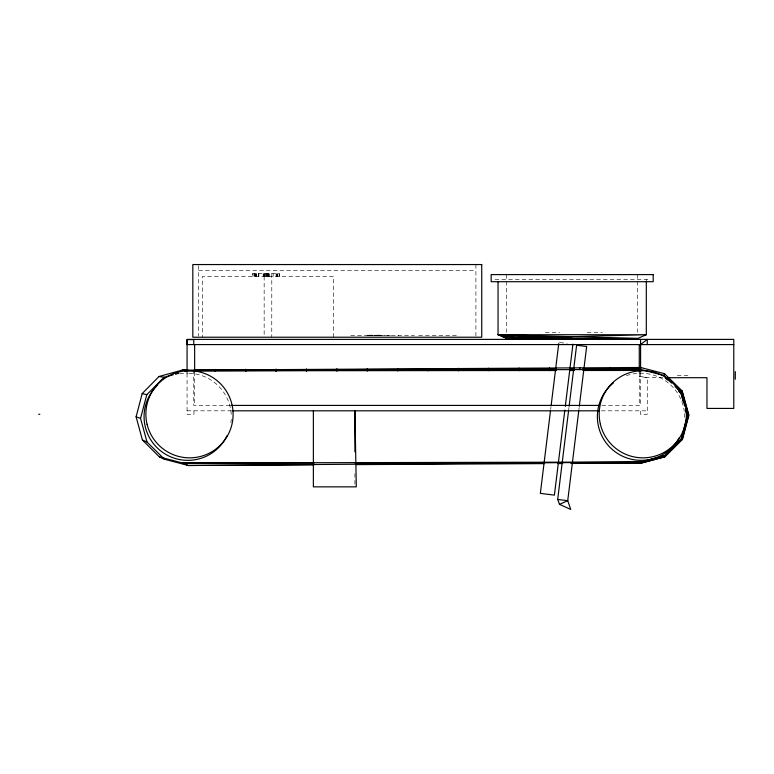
<?xml version="1.0" encoding="UTF-8"?>
<svg xmlns="http://www.w3.org/2000/svg" width="774" height="774" viewBox="0 0 774 774"><rect width="100%" height="100%" fill="white"/><g stroke="black" fill="none" stroke-linecap="round" stroke-linejoin="round"><path stroke-width="0.58" stroke-dasharray="3.87 2.9" d="M550.643 409.514L550.933 407.124M568.687 409.804L568.987 407.414M578.875 409.843L579.175 407.453M198.647 270.3L475.913 270.3M495.041 279.685L649.318 279.685L649.318 281.707M545.302 332.452L559.708 332.452M587.195 332.452L602.395 332.452M372.071 335.2L372.071 335.703L372.159 335.2L367.079 335.2L367.079 335.703M380.315 335.2L375.206 335.2L375.313 335.703M373.948 335.539L390.58 335.539M397.817 335.539L414.448 335.539M350.757 335.703L398.678 335.703M418.666 335.703L458.876 335.703M677.327 375.419L688.463 375.419M662.786 377.702L647.267 377.702L639.266 376.338L647.267 377.702L647.267 414.284L640.369 414.284L640.369 410.82M229.975 405.412L193.752 405.412L193.752 372.013M601.843 405.412L640.582 405.412L640.582 372.013M187.066 410.82L231.755 410.82M601.359 410.82L647.267 410.82M558.886 342.427L559.457 342.495M560.076 342.572L567.216 343.443M646.309 279.685L646.309 281.707M639.266 372.013L639.266 405.412M637.699 274.606L637.699 332.327M506.66 274.606L506.66 332.327M475.913 264.553L475.913 336.032M380.208 335.2L380.315 335.703M379.889 335.2L379.889 335.703M379.744 335.2L379.753 335.703M379.637 335.2L379.637 335.703M378.844 335.2L378.844 335.703M378.263 335.2L378.283 335.703M378.08 335.2L378.08 335.703M377.809 335.2L377.809 335.703M377.722 335.2L377.722 335.703M377.228 335.2L377.228 335.703M376.425 335.2L376.425 335.703M375.893 335.2L375.874 335.703M375.767 335.2L375.787 335.703M375.642 335.2L375.642 335.703M371.752 335.2L371.781 335.703M371.568 335.2L371.568 335.703M371.452 335.2L371.452 335.703M371.249 335.2L371.288 335.703M371.056 335.2L371.056 335.703M370.969 335.2L370.969 335.703M370.185 335.2L370.185 335.703M369.672 335.2L369.672 335.703M369.092 335.2L369.092 335.703M368.289 335.2L368.289 335.703M368.182 335.2L368.182 335.703M368.008 335.2L368.008 335.703M367.844 335.2L367.844 335.703M367.747 335.2L367.669 335.703M367.505 335.2L367.495 335.703M367.398 335.2L367.398 335.703M367.166 335.2L367.166 335.703M354.908 473.582L354.908 485.656M333.478 337.222L333.478 276.405L202.449 276.405L202.449 337.222M279.588 276.405L279.588 273.696L252.459 273.696L252.459 276.405M279.114 273.696L279.114 276.405M277.556 273.696L277.556 276.405M277.344 273.696L277.344 276.405M276.589 273.696L276.589 276.405M276.028 273.696L276.144 276.405M273.193 273.696L273.193 276.405M271.8 273.696L271.761 337.222M269.362 273.696L269.362 276.405M268.83 273.696L268.83 276.405M268.704 273.696L268.704 276.405M267.901 273.696L267.901 276.405M267.727 273.696L267.727 276.405M267.533 273.696L267.533 276.405M266.933 273.696L266.933 276.405M266.382 273.696L266.479 276.405M266.295 273.696L266.295 276.405M265.811 273.696L265.811 276.405M264.979 273.696L264.979 276.405M264.573 273.696L264.631 276.405M264.437 273.696L264.485 276.405M264.157 276.405L264.157 337.222M263.576 273.696L263.576 276.405M263.208 273.696L263.208 276.405M258.874 273.696L258.874 276.405M258.313 273.696L258.313 276.405M256.484 273.696L256.484 276.405M256.03 273.696L256.03 276.405M255.923 273.696L255.923 276.405M255.43 273.696L255.468 276.405M254.675 273.696L254.675 276.405M254.143 273.696L254.143 276.405M252.934 273.696L252.934 276.405M198.647 265.705L198.647 336.032M194.642 372.013L194.642 405.412M193.955 410.82L193.955 414.284L187.066 414.284L187.066 373.407M626.466 375.651A43.663 43.518 36 0 1 684.235 411.275M684.468 413.529A43.663 43.518 36 0 1 684.535 419.256M179.81 373.9A43.663 43.518 36 0 1 187.724 373.203M188.875 373.223A43.663 43.518 36 0 1 231.233 414.661M231.223 419.256A43.663 43.518 36 0 1 230.904 422.672"/><path stroke-width="1.16" d="M184.976 369.537L184.957 371.423L184.967 369.556M215.336 371.288L215.346 369.401M245.706 371.152L245.726 369.266M276.086 371.017L276.105 369.13M306.465 370.881L306.475 368.995M336.835 370.746L336.854 368.859M367.215 370.611L367.234 368.724M397.594 370.475L397.604 368.588M427.964 370.34L427.983 368.443M458.343 370.204L458.363 368.308M488.723 370.069L488.733 368.172M519.093 369.933L519.112 368.037M549.472 369.798L549.492 367.902M579.852 369.662L579.861 367.766M610.222 369.527L610.241 367.631M671.532 383.082L663.84 375.487L640.601 369.392L640.62 367.495L182.064 370.166L158.999 376.503L142.184 393.579L136.108 416.818L142.406 440L159.396 456.912L164.514 459.272L188.324 465.493L313.896 464.835M550.498 410.713L540.349 493.377L554.397 495.108L564.846 410.046M551.088 405.924L558.731 343.617M565.281 406.447L572.934 344.149M578.729 411.033L567.729 500.681L570.728 509.447L559.534 504.367L557.686 499.443L568.542 410.994M569.132 406.215L576.611 345.262L586.653 346.491L579.32 406.253M159.396 456.912L182.519 463.016L188.324 465.493L641.336 462.039L664.479 455.722L681.314 438.684L687.341 415.493L685.425 408.556M314.07 463.046L182.519 463.016L641.375 462.001L665.205 455.557L682.552 438.171L688.754 414.516L682.175 390.918L664.547 373.716L640.62 367.495M164.514 459.272L147.021 442.031L140.539 418.386L146.799 394.682L164.127 377.257L173.173 374.8M571.086 463.471L641.124 463.104L664.295 456.902L681.217 439.942L687.36 416.78L685.474 409.823M571.135 463.094L641.133 463.104L665.001 456.776L682.426 439.477L688.754 415.851L682.281 392.224L667.256 377.393M663.84 375.487L664.547 373.716M684.787 406.234L680.946 392.36L682.175 390.918M683.278 401.716L681.072 393.608L682.281 392.224M640.582 344.585L647.267 339.389L647.267 344.585M687.341 415.493L688.754 414.516M687.36 416.78L688.754 415.851M559.534 504.367L567.729 500.681L557.686 499.443M498.05 281.707L498.05 334.726L506.66 338.461L637.699 338.461L646.309 334.726L646.309 281.707M681.314 438.684L682.552 438.171M681.217 439.942L682.426 439.477M175.437 374.181L178.823 373.262M185.615 371.414L187.869 370.794L640.601 369.392M664.479 455.722L665.205 455.557M664.295 456.902L665.001 456.776M506.09 338.035L504.309 336.709L498.05 334.726L646.309 334.726L506.66 338.461L504.309 336.709M505.161 336.709L506.66 338.461L526.407 336.709M356.156 464.613L544.528 463.616M557.812 463.549L562.64 463.52M188.101 370.146L182.064 370.166L187.869 370.794M194.129 370.127L556.332 368.879M569.616 368.84L574.443 368.821M582.89 368.792L639.634 368.598M502.616 336.709L572.179 336.709M187.356 339.389L187.356 344.585L187.289 339.389L733.781 339.389L733.781 408.42L706.972 408.42L706.972 377.702L665.176 377.702M187.066 344.585L733.781 344.585M193.916 370.794L556.293 370.514M569.577 370.504L574.405 370.494M582.861 370.494L639.634 370.446M230.894 405.412L599.521 405.412M232.713 410.82L598.979 410.82M38.7 414.284L39.842 414.284M355.102 463.046L544.586 463.084M557.861 463.094L562.688 463.094M637.699 338.461L498.05 334.726L513.568 336.709M158.999 376.503L164.127 377.257M142.184 393.579L146.799 394.682M136.108 416.818L140.539 418.386M142.406 440L147.021 442.031M674.957 386.449L680.946 392.36M665.756 378.351L667.459 380.044M678.517 391.063L681.072 393.608M735.3 371.646L735.3 379.202M640.582 339.351L640.582 372.013M639.266 344.585L639.266 372.013M610.454 368.656L610.454 370.514M549.666 368.782L549.666 370.64M519.277 368.85L519.277 370.707M506.66 336.709L506.66 338.461M488.887 368.917L488.887 370.765M458.489 368.975L458.489 370.833M428.099 369.043L428.099 370.891M397.71 369.101L397.71 370.959M367.321 369.169L367.321 371.027M354.908 451.861L354.908 410.82L356.292 486.856L313.364 486.856L313.364 410.82M336.922 369.237L336.922 371.085M306.533 369.295L306.533 371.152M276.144 369.362L276.144 371.22M245.755 369.43L245.755 371.278M215.356 369.488L215.356 371.346M194.642 344.585L194.642 372.013M193.752 344.585L193.752 339.612L187.066 339.612L187.066 372.284M679.282 437.736A43.663 43.518 36 0 1 613.056 450.158A43.663 43.518 36 0 1 613.569 382.811M227.005 435.723A43.663 43.518 36 0 1 161.989 451.91A43.663 43.518 36 0 1 157.703 385.046M481.738 264.553L192.823 264.553L192.823 337.222L481.738 337.222L481.738 264.553M653.198 274.606L491.161 274.606L491.161 281.707L653.198 281.707L653.198 274.606M600.382 424.268A43.663 43.518 36 0 0 672.78 446.017A43.663 43.518 36 0 0 655.239 372.565A43.663 43.518 36 0 0 600.382 424.268M147.07 424.268A43.663 43.518 36 0 0 219.468 446.017A43.663 43.518 36 0 0 201.937 372.565A43.663 43.518 36 0 0 147.07 424.268"/></g></svg>
